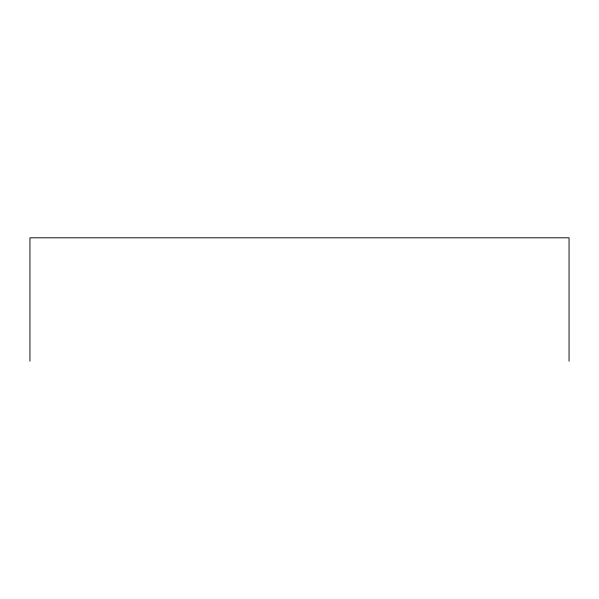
<?xml version="1.0" encoding="UTF-8"?>
<svg xmlns="http://www.w3.org/2000/svg" width="599" height="599" viewBox="0 0 599 599"><rect width="100%" height="100%" fill="white"/><g stroke="black" fill="none" stroke-linecap="round" stroke-linejoin="round"><path stroke-width="0.9" d="M569.05 361.197L569.05 237.803L29.95 237.803L29.95 361.197"/></g></svg>
